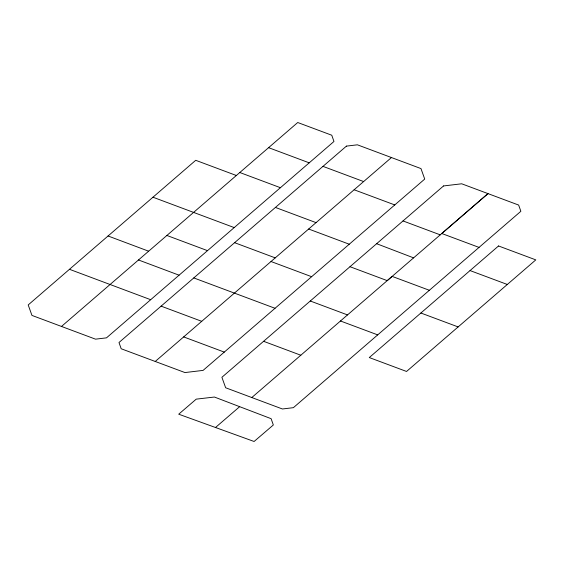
<?xml version="1.0" encoding="UTF-8"?>
<svg xmlns="http://www.w3.org/2000/svg" width="564" height="564" viewBox="0 0 564 564"><rect width="100%" height="100%" fill="white"/><g stroke="black" fill="none" stroke-linecap="round" stroke-linejoin="round"><path stroke-width="0.85" d="M61.483 326.443L297.729 122.515L331.766 135.226L333.966 141.472L106.497 337.85L95.52 339.161L31.951 315.41L28.2 304.941L195.715 160.303L236.358 175.496M155.227 361.468L391.451 157.546M215.497 427.498L254.096 441.485L273.328 424.988L271.122 418.685L214.419 397.035L196.237 399.143L178.71 414.195L215.497 427.498L239.665 406.672M251.798 397.535L392.135 276.395L429.373 290.291M354.143 189.772L394.772 204.929M479.04 247.406L441.781 233.503L487.994 193.614L387.235 280.632L349.997 266.709M470.045 270.572L507.29 284.467M420.878 313.02L458.13 326.923M340.473 320.986L377.711 334.882M322.982 166.366L363.625 181.559M268.598 147.662L309.22 162.841M403.013 220.933L440.237 234.85M239.792 172.506L280.442 187.706M275.415 207.439L316.073 222.639M308.67 229.026L349.257 244.219M152.964 197.217L234.229 227.595M234.596 242.682L275.246 257.875M271.016 261.52L311.638 276.698M166.888 235.456L207.517 250.649M310.271 301L347.502 314.916M108.069 235.985L148.642 251.199M275.035 308.289L193.79 277.925M138.483 259.969L179.077 275.19M263.585 341.305L300.809 355.228M150.687 299.703L69.478 269.303M161.107 306.146L201.736 321.325M183.667 336.919L224.289 352.105M376.639 243.704L413.602 257.861M346.43 146.118L118.99 342.51L121.189 348.756L184.95 372.564L203.082 370.4L424.72 179.077L420.977 168.587L357.4 144.814L346.43 146.118M443.544 185.944L221.899 377.295L225.649 387.764L282.423 408.985L293.4 407.666L520.868 211.288L518.64 205.063L461.697 183.793L443.544 185.944M498.541 245.967L369.286 357.555L406.545 371.464L535.8 259.877L498.541 245.967"/></g></svg>
